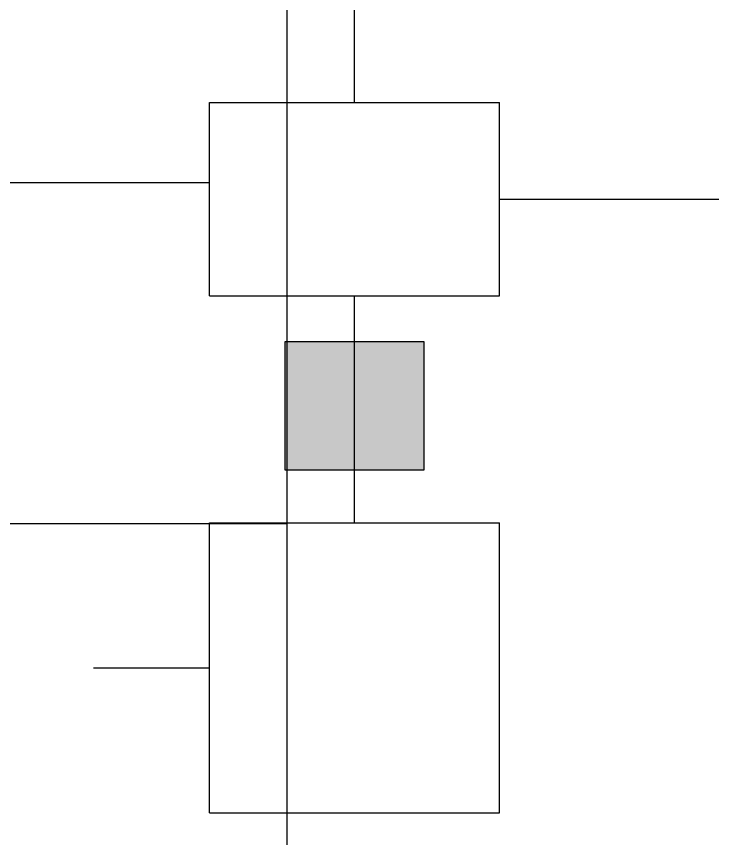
# Model space of a CAD drawing. Header units: millimetres. Extents: x 315178 to 535220, y 80241 to 421603.
# Drawn here: x 406447 to 407168, y 313064 to 313915 of the extents above; entities that cross this region are included whole.
import ezdxf

# ---------------------------------------------------------------- set-up
doc = ezdxf.new("R2010")
doc.units = ezdxf.units.MM
for name, color, linetype in [('04', 1, 'Continuous'), ('DIB-035', 1, 'Continuous'), ('DIB-065', 4, 'Continuous')]:
    doc.layers.add(name, color=color, linetype=linetype)

msp = doc.modelspace()

# ---------------------------------------------------------------- linework, layer by layer
at = {"layer": '04'}
msp.add_line((406727.24, 317843.22), (406727.24, 307475.22), dxfattribs=at)
at = {"layer": 'DIB-035'}
for p, q in [((406647.24, 313625.74), (406647.24, 313825.74)), ((406647.24, 313825.74), (406947.24, 313825.74)), ((406947.24, 313625.74), (406947.24, 313825.74)), ((406647.24, 313742.76), (406127.24, 313742.76)), ((406947.24, 313725.74), (407247.24, 313725.74)), ((406647.24, 313625.74), (406947.24, 313625.74)), ((406727.24, 313390.03), (405727.24, 313390.03)), ((406727.24, 313390.03), (405727.24, 313390.03)), ((406647.24, 313391.02), (406947.24, 313391.02)), ((406647.24, 313091.02), (406647.24, 313391.02)), ((406947.24, 313091.02), (406947.24, 313391.02)), ((406527.24, 313241.02), (406647.24, 313241.02)), ((406647.24, 313091.02), (406947.24, 313091.02))]:
    msp.add_line(p, q, dxfattribs=at)
at = {"layer": 'DIB-065'}
for p, q in [((406797.24, 313825.74), (406797.24, 314125.74)), ((406797.24, 313391.02), (406797.24, 313625.74)), ((406869.24, 313578.24), (406725.24, 313578.24)), ((406725.24, 313578.24), (406725.24, 313445.94)), ((406869.24, 313445.94), (406869.24, 313578.24)), ((406725.24, 313445.94), (406869.24, 313445.94))]:
    msp.add_line(p, q, dxfattribs=at)
msp.add_solid([(406725.24, 313445.94), (406725.24, 313578.24), (406869.24, 313445.94), (406869.24, 313578.24)], dxfattribs=at)

doc.saveas('drawing.dxf')
